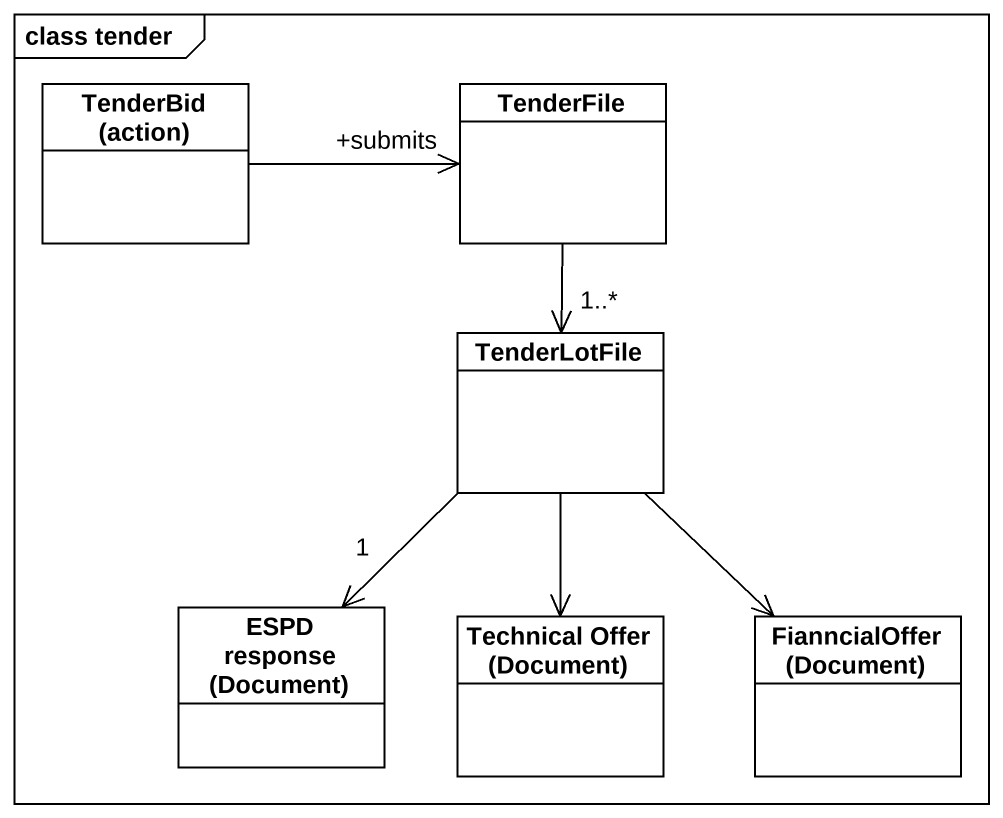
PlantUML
@startuml
mainframe class tender
hide circle
hide empty members
class "TenderBid (action)" as TenderBid_action
class TenderFile
class TenderLotFile
class "ESPD response (Document)" as ESPD_response_Document
class "Technical Offer (Document)" as Technical_Offer_Document
class "FianncialOffer (Document)" as FianncialOffer_Document
TenderBid_action -right-> "+submits" TenderFile
TenderFile --> "1..*" TenderLotFile
TenderLotFile --> "1" ESPD_response_Document
TenderLotFile --> Technical_Offer_Document
TenderLotFile --> FianncialOffer_Document
@enduml
